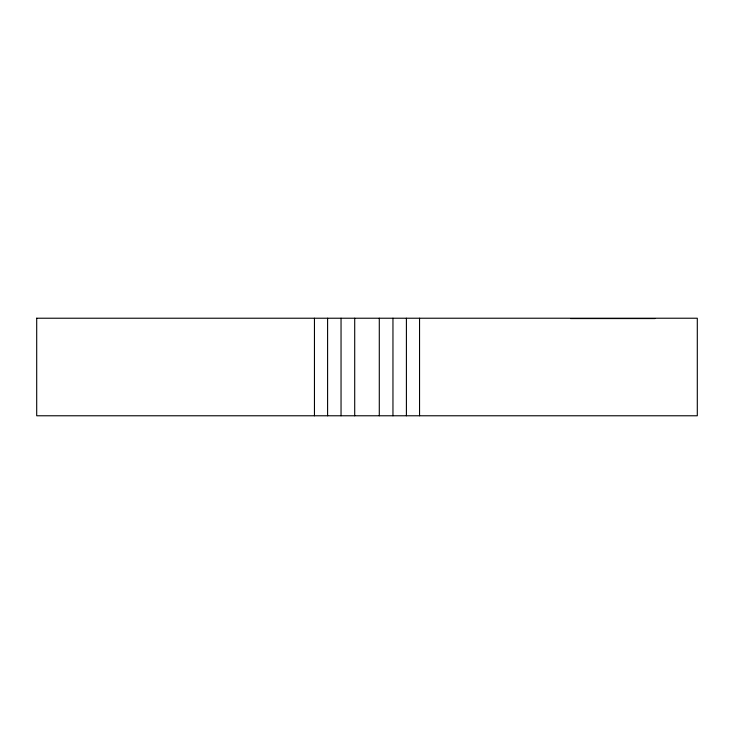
<?xml version="1.0" encoding="UTF-8"?>
<svg xmlns="http://www.w3.org/2000/svg" width="734" height="734" viewBox="0 0 734 734"><rect width="100%" height="100%" fill="white"/><g stroke="black" fill="none" stroke-linecap="round" stroke-linejoin="round"><path stroke-width="1.1" d="M314.455 415.774L314.455 318.226M327.593 415.774L327.593 318.226M341.044 415.774L341.044 318.226M354.706 415.774L354.706 318.226M379.294 415.774L379.294 318.226M392.956 415.774L392.956 318.226M406.407 415.774L406.407 318.226M419.545 415.774L419.545 318.226M570.557 318.565L655.049 318.565M36.7 318.226L36.7 415.774L697.3 415.774L697.3 318.226L36.7 318.226"/></g></svg>
